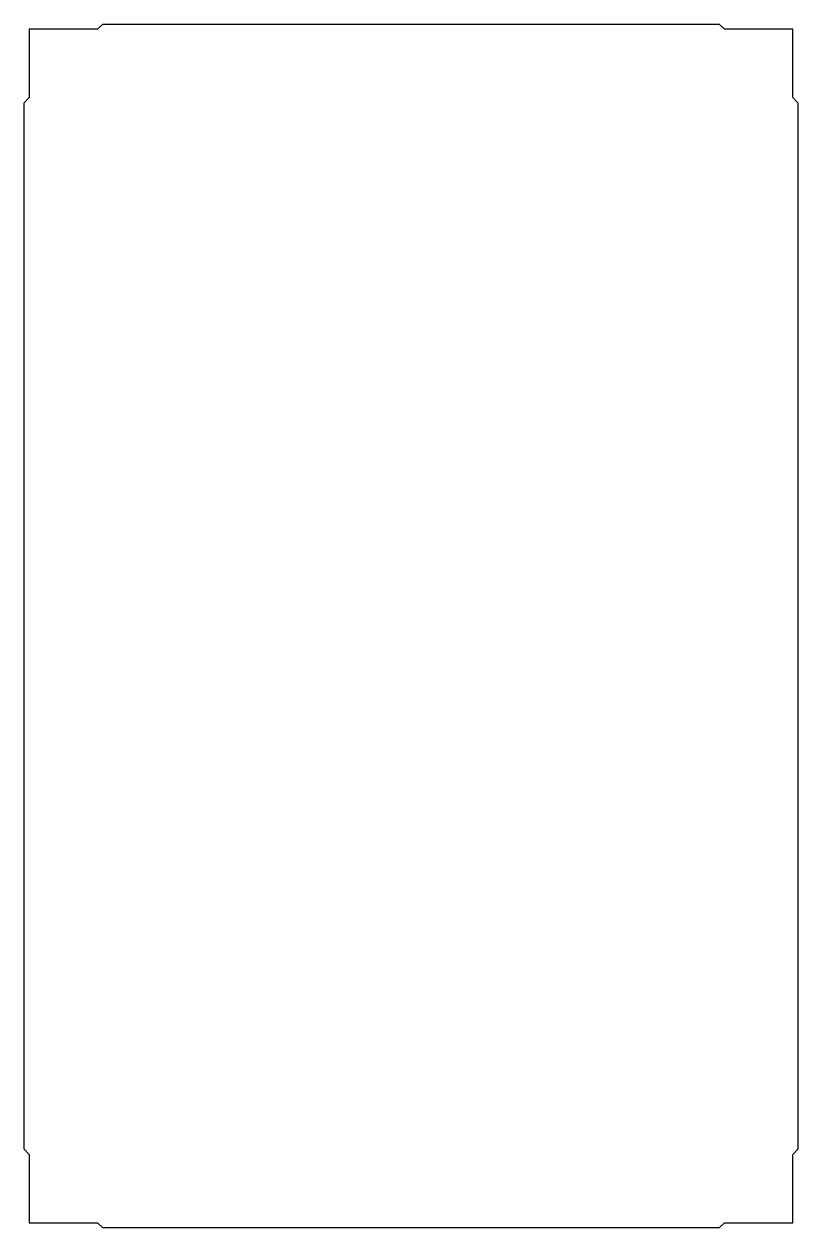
# Model space of a CAD drawing. Header units: millimetres. Extents: x -450 to 0, y 0 to 700.
import ezdxf

# ---------------------------------------------------------------- set-up
doc = ezdxf.new("R2010")
doc.units = ezdxf.units.MM
doc.layers.add('Shape2DView', color=7, linetype='CONTINUOUS')

msp = doc.modelspace()

# ---------------------------------------------------------------- linework, layer by layer
at = {"layer": 'Shape2DView'}
for p, q in [((-407.243, 697), (-447, 697)), ((-447, 697), (-447, 657.243)), ((-404.243, 700), (-407.243, 697)), ((-404.243, 700), (-45.7574, 700)), ((-42.7574, 697), (-45.7574, 700)), ((-3, 697), (-42.7574, 697)), ((-3, 657.243), (-3, 697)), ((-447, 657.243), (-450, 654.243)), ((-450, 45.7574), (-450, 654.243)), ((0, 654.243), (-3, 657.243)), ((0, 654.243), (0, 45.7574)), ((-450, 45.7574), (-447, 42.7574)), ((-447, 42.7574), (-447, 3)), ((-3, 42.7574), (0, 45.7574)), ((-3, 3), (-3, 42.7574)), ((-447, 3), (-407.243, 3)), ((-407.243, 3), (-404.243, 0)), ((-45.7574, 0), (-42.7574, 3)), ((-42.7574, 3), (-3, 3)), ((-45.7574, 0), (-404.243, 0))]:
    msp.add_line(p, q, dxfattribs=at)

doc.saveas('drawing.dxf')
